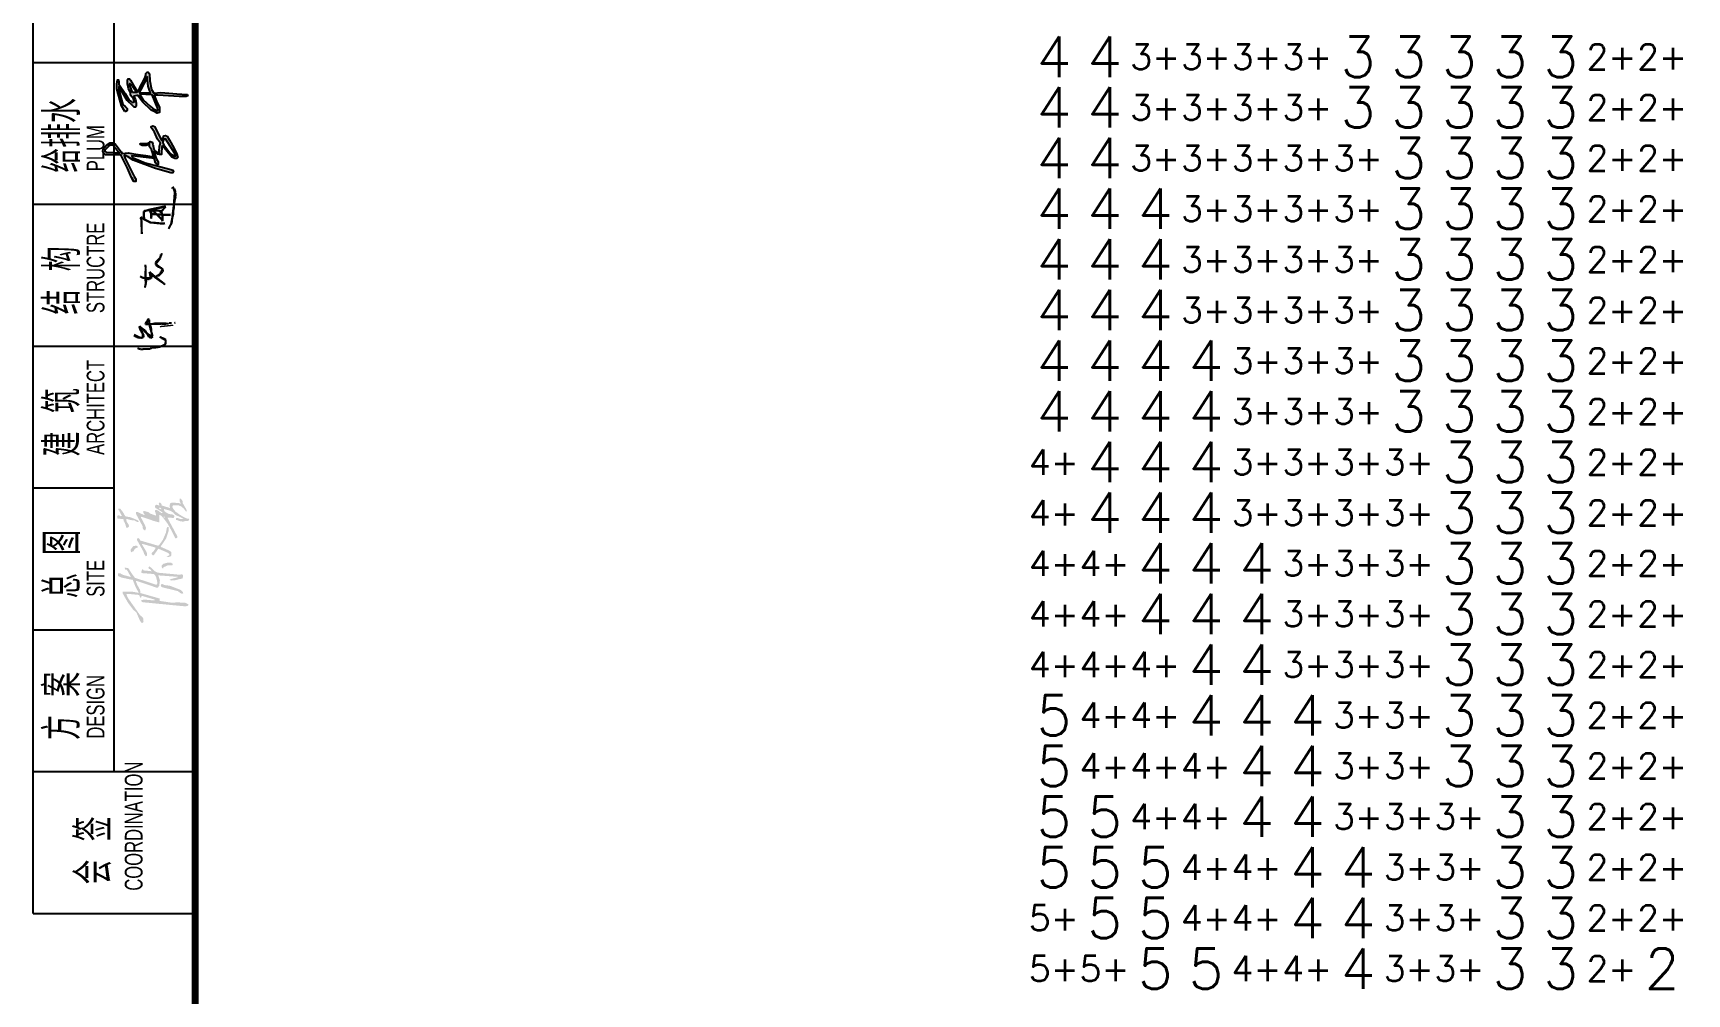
# Model space of a CAD drawing. Extents: x 36524853 to 36525459, y 2743936 to 2747542.
# Drawn here: x 36524897.7 to 36524979.2, y 2746994.5 to 2747041.9 of the extents above; entities that cross this region are included whole.
import ezdxf
from ezdxf.enums import TextEntityAlignment as Align

# ---------------------------------------------------------------- set-up
doc = ezdxf.new("R2010")
doc.units = 0
doc.header["$LTSCALE"] = 1000
doc.header["$MEASUREMENT"] = 0
for name, color, linetype in [('A0-11 图框-粗线', 16, 'Continuous'), ('A0-13 图框-细线', 7, 'Continuous'), ('A0-21 图框-不可改文字', 7, 'Continuous'), ('linlin', 3, 'Continuous'), ('NT图签', 7, 'Continuous'), ('TG_SUNTESTE', 7, 'Continuous'), ('TK_图框', 7, 'Continuous'), ('图层1', 7, 'Continuous'), ('签名', 7, 'Continuous')]:
    doc.layers.add(name, color=color, linetype=linetype)
doc.styles.add('_TCH_SUNANA', font='SIMPLEX', dxfattribs={"width": 0.8, "bigfont": 'HZTXT'})
doc.styles.add('SKED-宋体', font='XCSG', dxfattribs={"width": 0.7, "bigfont": 'HZTXT'})

# ---------------------------------------------------------------- blocks, each defined once
blk = doc.blocks.new('A$C6C80078C')
h = blk.add_hatch(color=256)
h.paths.add_polyline_path([(1132, -620), (1144, -616), (1145, -607), (1143, -607), (1136, -607), (1133, -613), (1133, -616)], flags=16)
h.paths.add_polyline_path([(1215, -585), (1219, -564), (1228, -564), (1232, -571), (1227, -579), (1220, -586)], flags=16)
h.paths.add_polyline_path([(1014, -415), (1032, -404), (1053, -402), (1158, -345), (1172, -339), (1187, -339), (1190, -347), (1186, -361), (1160, -415), (1161, -423), (1171, -417), (1181, -409), (1197, -409), (1199, -417), (1187, -460), (1174, -476), (1153, -534), (1177, -530), (1197, -522), (1209, -526), (1210, -536), (1201, -557), (1180, -583), (1177, -592), (1181, -597), (1188, -592), (1201, -572), (1229, -526), (1244, -522), (1254, -527), (1260, -541), (1253, -556), (1251, -567), (1271, -560), (1279, -564), (1278, -576), (1268, -585), (1252, -589), (1227, -671), (1250, -664), (1276, -673), (1279, -689), (1277, -748), (1271, -768), (1268, -776), (1291, -764), (1313, -762), (1320, -762), (1317, -775), (1298, -790), (1274, -793), (1213, -829), (1194, -831), (1193, -824), (1220, -805), (1244, -776), (1255, -747), (1253, -698), (1239, -691), (1218, -702), (1193, -722), (1164, -762), (1139, -803), (1126, -831), (1122, -857), (1103, -848), (1100, -836), (1102, -818), (1096, -800), (1097, -773), (1111, -735), (1111, -729), (1126, -727), (1132, -736), (1122, -767), (1120, -790), (1121, -799), (1130, -787), (1161, -722), (1183, -701), (1201, -672), (1218, -610), (1210, -610), (1196, -616), (1182, -636), (1169, -658), (1165, -692), (1154, -710), (1142, -710), (1132, -706), (1132, -690), (1133, -646), (1114, -654), (1036, -696), (970, -731), (951, -742), (936, -738), (933, -722), (943, -716), (996, -690), (1072, -648), (1126, -608), (1155, -581), (1161, -565), (1150, -564), (1137, -567), (1122, -567), (1100, -566), (1087, -566), (1101, -514), (1143, -392), (1137, -385), (1126, -392), (1066, -424), (1034, -436), (1019, -432), (1010, -427)])
h.paths.add_polyline_path([(1049, -271), (1065, -268), (1093, -249), (1113, -245), (1122, -247), (1110, -289), (1108, -322), (1094, -345), (1090, -361), (1098, -366), (1109, -354), (1137, -288), (1147, -235), (1188, -212), (1221, -186), (1223, -171), (1210, -167), (1200, -177), (1169, -191), (1150, -203), (1148, -191), (1156, -173), (1156, -161), (1142, -156), (1129, -157), (1123, -165), (1123, -179), (1121, -205), (1118, -219), (1101, -220), (1083, -230), (1062, -238), (1036, -244), (1036, -258), (1047, -270)])
h.paths.add_polyline_path([(758, -433), (786, -416), (804, -411), (889, -364), (916, -349), (923, -347), (931, -350), (934, -357), (935, -364), (930, -371), (916, -378), (911, -383), (862, -551), (865, -562), (919, -600), (987, -629), (1031, -638), (1045, -643), (1042, -655), (1034, -656), (1001, -655), (930, -631), (854, -579), (849, -582), (821, -646), (808, -671), (798, -681), (776, -682), (762, -680), (755, -669), (752, -655), (752, -634), (763, -653), (769, -662), (782, -661), (794, -645), (832, -556), (775, -516), (765, -504), (777, -492), (787, -491), (799, -499), (808, -510), (840, -531), (847, -515), (880, -397), (871, -399), (799, -442), (776, -447), (766, -446), (762, -440)])
h.paths.add_polyline_path([(802, -300), (808, -316), (827, -325), (836, -336), (842, -349), (842, -355), (853, -355), (860, -348), (861, -335), (858, -314), (839, -298), (824, -288), (811, -286), (800, -292), (797, -297)])
h.paths.add_polyline_path([(643, -603), (652, -607), (670, -645), (670, -674), (670, -692), (683, -697), (695, -683), (695, -639), (685, -604), (670, -588), (656, -588), (644, -592), (640, -598)])
h.paths.add_polyline_path([(409, -795), (432, -772), (472, -669), (479, -615), (488, -598), (489, -586), (470, -579), (460, -588), (454, -607), (420, -746), (399, -773), (394, -785), (400, -798)], flags=17)
h.paths.add_polyline_path([(122, -412), (161, -408), (188, -377), (356, -259), (392, -245), (391, -290), (383, -369), (357, -380), (359, -391), (369, -392), (374, -396), (337, -523), (329, -516), (338, -417), (332, -390), (316, -394), (312, -405), (275, -785), (272, -823), (278, -843), (290, -849), (306, -821), (311, -741), (307, -690), (325, -569), (348, -569), (401, -383), (433, -378), (481, -351), (519, -337), (519, -346), (455, -535), (455, -551), (469, -564), (523, -571), (555, -562), (570, -556), (573, -557), (559, -745), (555, -745), (548, -718), (537, -677), (530, -667), (523, -678), (526, -718), (543, -790), (562, -796), (576, -796), (585, -783), (579, -765), (599, -552), (613, -521), (648, -485), (661, -470), (651, -460), (638, -461), (635, -473), (616, -490), (613, -491), (621, -414), (634, -403), (620, -393), (600, -391), (595, -399), (586, -513), (578, -522), (550, -536), (511, -545), (492, -545), (481, -536), (550, -328), (583, -303), (642, -265), (648, -238), (648, -229), (631, -233), (628, -240), (628, -250), (560, -288), (558, -285), (579, -210), (592, -188), (594, -163), (567, -163), (561, -178), (551, -201), (532, -291), (530, -307), (461, -335), (407, -364), (403, -365), (416, -296), (414, -209), (400, -209), (385, -217), (309, -260), (240, -311), (213, -343), (170, -361), (134, -377), (118, -388), (109, -396), (116, -409)])
blk = doc.blocks.new('liping')
at = {"layer": '图层1'}
h = blk.add_hatch(color=256, dxfattribs=at)
h.dxf.hatch_style = 1
h.paths.add_polyline_path([(-45.1, 14.9), (-54.2, 10.9), (-55.3, 10.1), (-58.1, 8.7), (-58.1, 6.9), (-55.9, 6.9), (-53.2, 8.3), (-35.9, 17.1), (-32.9, 18.2), (-32.9, 16.2), (-33.8, 14.8), (-37.5, 9.4), (-45.4, -12.3), (-49.8, -27.1), (-49.8, -29.1), (-48.7, -29.9), (-47, -29.2), (-46.5, -27.1), (-43.6, -16.1), (-39.9, -2.4), (-34.8, 10.1), (-33.2, 10.8), (-35.4, -8.6), (-35.4, -9.6), (-34.6, -9.6), (-33.7, -8.7), (-32.9, -2.8), (-31.5, 7.1), (-30.1, 14.3), (-30.8, 20), (-29.3, 21.1), (-21.4, 26.9), (-20.5, 29.1), (-20.5, 31.7), (-22.8, 35.3), (-26.6, 38.4), (-29, 38.9), (-30.3, 38.3), (-32.2, 36.2), (-32.2, 33.8), (-32.2, 26.7), (-32.2, 21.4)])
h.paths.add_polyline_path([(-30.5, 22.5), (-29.9, 35), (-28.7, 36.6), (-27.5, 36.6), (-25.6, 35.1), (-23.8, 33.1), (-22.6, 31.2), (-22.6, 29.9), (-23.9, 28.2), (-26.5, 25.8), (-29.9, 23.4)], flags=16)
h.paths.add_polyline_path([(-26.6, -10.8), (-22, -9.6), (-20, -9.1), (-19.3, -7), (-19.8, -6.7), (-20.6, -5.9), (-21, -4.9), (-21.2, -2.9), (-21.2, 0.5), (-21.2, 2.2), (-22.3, 2.7), (-23, 0.8), (-23, -3.2), (-22.5, -5.1), (-21.4, -5.1), (-20.7, -6.3), (-24.5, -6.3), (-26.9, -8.3), (-34.3, -10.6), (-40.1, -12.4), (-41.6, -13.5), (-41.5, -14.9), (-39, -14.9), (-36.3, -13.1), (-31.1, -11.2), (-29, -10.7), (-31.4, -14.4), (-31.9, -16.2), (-31.9, -18), (-30.1, -18), (-24.9, -18.3), (-23.3, -18.6), (-23.6, -19), (-34.6, -28.2), (-35.9, -31), (-35.9, -32.9), (-34.9, -33.8), (-31.5, -32.9), (-25.3, -30.1), (-18.1, -25.9), (-14, -23.5), (-13.3, -22.1), (-13.6, -20.5), (-14.6, -19.9), (-16.7, -18.8), (-18.3, -18), (-8.2, -13.1), (-4.6, -11.2), (-4, -9.7), (-4.6, -8.2), (-5.7, -8.2), (-10.2, -11.4), (-16.9, -14.3), (-20.9, -17.2), (-24, -16.2), (-28.5, -15.9), (-30.3, -15.9), (-30.3, -14.7), (-29.6, -13.6), (-28, -11.2)])
h.paths.add_polyline_path([(-20.7, -19.3), (-19.5, -19.5), (-17, -20.5), (-16.5, -21.9), (-31, -31), (-33.2, -32.1), (-33.2, -30.2), (-31.1, -27), (-22.6, -20.4)], flags=16)
h.paths.add_polyline_path([(11.1, -8.2), (9.1, -12.2), (8.2, -14), (8.8, -16.2), (10.7, -16.2), (13.7, -16.2), (19.9, -13.3), (25.9, -11.1), (25.7, -14.6), (24.4, -35.1), (24.4, -41.9), (25.2, -43.8), (26.5, -42.9), (27.2, -32.9), (28.2, -17.5), (27.7, -10.5), (31.4, -8.4), (39.7, -6.8), (46.5, -6.3), (48.1, -5.3), (48.1, -4.2), (46.8, -2.8), (45.1, -2.8), (43.4, -2.1), (39.2, -0.2), (35.3, 2), (30.6, 3.8), (29, 5.1), (35.8, 9.4), (40.3, 12), (41.7, 13), (41.7, 14.3), (40.2, 14.8), (36.9, 14.8), (32.2, 14), (27.9, 12), (25.7, 12), (24.1, 10.7), (22.2, 9.1), (19.2, 8.5), (18.7, 10.2), (19.4, 11.1), (21, 13.2), (27.3, 17.3), (36.5, 23.3), (38.6, 23.3), (40.8, 23.8), (40.8, 24.5), (36.4, 25.3), (31.9, 25.3), (27, 24), (15.5, 20.8), (10, 17.4), (9.9, 16.7), (10.9, 15.2), (12.7, 15.2), (14.3, 16.9), (16.6, 19.5), (22.6, 21), (31.3, 23.3), (33.8, 23.3), (30.8, 21.5), (20.7, 15.3), (15.5, 9.9), (14, 8.5), (14, 7.1), (15.2, 6.4), (18.1, 6.4), (21.5, 7.2), (24.9, 8.9), (25.6, 5.7), (25.6, 4.8), (19.3, 0.3)])
h.paths.add_polyline_path([(21.1, -0.3), (26.7, 3.2), (26.1, -8.9), (13.6, -14.1), (11.4, -14.7), (10.4, -14.1), (11.4, -12.2), (12.7, -9.6), (15, -7.1)], flags=16)
h.paths.add_polyline_path([(28, 3.7), (30.6, 2.2), (37.4, -1.3), (41.1, -3.2), (43.1, -4), (43.1, -4.5), (40.4, -4.5), (34.4, -5.1), (30.5, -6.6), (28, -7.3)], flags=16)
h.paths.add_polyline_path([(28.4, 6), (28.2, 6.8), (28.4, 10.2), (35.5, 12.5), (37, 12.5), (34.5, 10.1)], flags=16)
for points in [[(-57.7, 9), (-54.2, 10.9), (-45.1, 14.9), (-32.2, 21.4), (-32.2, 26.7), (-32.2, 33.8), (-32.2, 36.2), (-30.3, 38.3), (-29, 38.9), (-26.6, 38.4), (-22.8, 35.3), (-20.5, 31.7), (-20.5, 29.1), (-21.4, 26.9), (-29.3, 21.1), (-30.8, 20), (-30.1, 14.3), (-31.5, 7.1), (-32.9, -2.8), (-33.7, -8.7), (-34.6, -9.6), (-35.4, -9.6), (-35.4, -8.6), (-33.2, 10.8), (-34.8, 10.1), (-39.9, -2.4), (-43.6, -16.1), (-46.5, -27.1), (-47, -29.2), (-48.7, -29.9), (-49.8, -29.1), (-49.8, -27.1), (-45.4, -12.3), (-37.5, 9.4), (-33.8, 14.8), (-32.9, 16.2), (-32.9, 18.2), (-35.9, 17.1), (-53.2, 8.3), (-55.9, 6.9), (-58.1, 6.9), (-58.1, 8.7), (-55.3, 10.1), (-54.2, 10.9)], [(-30.5, 22.5), (-29.9, 35), (-28.7, 36.6), (-27.5, 36.6), (-25.6, 35.1), (-23.8, 33.1), (-22.6, 31.2), (-22.6, 29.9), (-23.9, 28.2), (-26.5, 25.8), (-29.9, 23.4), (-30.5, 22.5)], [(10, 17.4), (15.5, 20.8), (27, 24), (31.9, 25.3), (36.4, 25.3), (40.8, 24.5), (40.8, 23.8), (38.6, 23.3), (36.5, 23.3), (27.3, 17.3), (21, 13.2), (19.4, 11.1), (18.7, 10.2), (19.2, 8.5), (22.2, 9.1), (24.1, 10.7), (25.7, 12), (27.9, 12), (32.2, 14), (36.9, 14.8), (40.2, 14.8), (41.7, 14.3), (41.7, 13), (40.3, 12), (35.8, 9.4), (29, 5.1), (30.6, 3.8), (35.3, 2), (39.2, -0.2), (43.4, -2.1), (45.1, -2.8), (46.8, -2.8), (48.1, -4.2), (48.1, -5.3), (46.5, -6.3), (39.7, -6.8), (31.4, -8.4), (27.7, -10.5), (28.2, -17.5), (27.2, -32.9), (26.5, -42.9), (25.2, -43.8), (24.4, -41.9), (24.4, -35.1), (25.7, -14.6), (25.9, -11.1), (19.9, -13.3), (13.7, -16.2), (10.7, -16.2), (8.8, -16.2), (8.2, -14), (9.1, -12.2), (11.1, -8.2), (19.3, 0.3), (25.6, 4.8), (25.6, 5.7), (24.9, 8.9), (21.5, 7.2), (18.1, 6.4), (15.2, 6.4), (14, 7.1), (14, 8.5), (15.5, 9.9), (20.7, 15.3), (30.8, 21.5), (33.8, 23.3), (33.8, 23.3), (31.3, 23.3), (22.6, 21), (16.6, 19.5), (14.3, 16.9), (12.7, 15.2), (10.9, 15.2), (9.9, 16.7), (10, 17.4)], [(-41.6, -13.5), (-40.1, -12.4), (-34.3, -10.6), (-26.9, -8.3), (-24.5, -6.3), (-20.7, -6.3), (-21.4, -5.1), (-22.5, -5.1), (-23, -3.2), (-23, 0.8), (-22.3, 2.7), (-21.2, 2.2), (-21.2, 0.5), (-21.2, -2.9), (-21, -4.9), (-20.6, -5.9), (-19.8, -6.7), (-19.3, -7), (-20, -9.1), (-22, -9.6), (-26.6, -10.8), (-28, -11.2), (-29.6, -13.6), (-30.3, -14.7), (-30.3, -15.9), (-28.5, -15.9), (-24, -16.2), (-20.9, -17.2), (-16.9, -14.3), (-10.2, -11.4), (-5.7, -8.2), (-4.6, -8.2), (-4, -9.7), (-4.6, -11.2), (-8.2, -13.1), (-18.3, -18), (-16.7, -18.8), (-14.6, -19.9), (-13.6, -20.5), (-13.3, -22.1), (-14, -23.5), (-18.1, -25.9), (-25.3, -30.1), (-31.5, -32.9), (-34.9, -33.8), (-35.9, -32.9), (-35.9, -31), (-34.6, -28.2), (-23.6, -19), (-23.3, -18.6), (-24.9, -18.3), (-30.1, -18), (-31.9, -18), (-31.9, -16.2), (-31.4, -14.4), (-29, -10.7), (-31.1, -11.2), (-36.3, -13.1), (-39, -14.9), (-41.5, -14.9), (-41.6, -13.5)], [(26.7, 3.2), (21.1, -0.3), (15, -7.1), (12.7, -9.6), (11.4, -12.2), (10.4, -14.1), (11.4, -14.7), (13.6, -14.1), (26.1, -8.9), (26.7, 3.2)], [(28, 3.7), (28, -7.3), (30.5, -6.6), (34.4, -5.1), (40.4, -4.5), (43.1, -4.5), (43.1, -4), (41.1, -3.2), (37.4, -1.3), (30.6, 2.2), (28, 3.7)], [(28.4, 10.2), (35.5, 12.5), (37, 12.5), (37, 12.5), (34.5, 10.1), (28.4, 6), (28.2, 6.8), (28.4, 10.2)], [(-20.7, -19.3), (-22.6, -20.4), (-31.1, -27), (-33.2, -30.2), (-33.2, -32.1), (-31, -31), (-16.5, -21.9), (-17, -20.5), (-19.5, -19.5), (-20.7, -19.3)]]:
    blk.add_lwpolyline(points, close=True, dxfattribs=at)
blk = doc.blocks.new('许志通')
at = {"layer": '签名'}
for points, const_width in [([(41219813, 665657), (41219551, 664800)], 506), ([(41219551, 664800), (41219616, 664010)], 506), ([(41222503, 665758), (41222364, 664853)], 506), ([(41222364, 664853), (41222503, 664366)], 506), ([(41222578, 665327), (41222380, 664800)], 506), ([(41222380, 664800), (41222446, 664208)], 506), ([(41222991, 666524), (41222503, 665758)], 506), ([(41223173, 666512), (41222578, 665327)], 506), ([(41223038, 664078), (41223962, 664735)], 506), ([(41223962, 664735), (41224816, 665130)], 506), ([(41224036, 664436), (41224524, 664923)], 506), ([(41224802, 664714), (41224245, 663809)], 506), ([(41225281, 665195), (41224488, 664275)], 506), ([(41224524, 664923), (41225081, 665201)], 506), ([(41225081, 665201), (41224802, 664714)], 506), ([(41224816, 665130), (41225281, 665195)], 506), ([(41237480, 664923), (41236923, 663531)], 506), ([(41237590, 664997), (41237196, 664405)], 506), ([(41247998, 664575), (41251342, 664644)], 506), ([(41248038, 664639), (41249050, 664595)], 506), ([(41249050, 664595), (41250159, 664686)], 506), ([(41250159, 664686), (41251083, 664686)], 506), ([(41252108, 664923), (41250854, 662556)], 506), ([(41251083, 664686), (41251591, 664732)], 506), ([(41251342, 664644), (41252108, 664923)], 506), ([(41251591, 664732), (41251867, 664870)], 506), ([(41251867, 664870), (41252143, 664779)], 506), ([(41252143, 664779), (41252095, 664410)], 506), ([(41219616, 664010), (41219616, 663486)], 506), ([(41219616, 663486), (41219616, 662893)], 506), ([(41219616, 662893), (41219682, 662498)], 506), ([(41219682, 662498), (41219945, 662104)], 506), ([(41219945, 662104), (41219945, 661511)], 506), ([(41219945, 661511), (41220011, 661117)], 506), ([(41220011, 661117), (41220076, 660524)], 506), ([(41220076, 660524), (41220208, 660065)], 506), ([(41222434, 662278), (41222364, 661999)], 506), ([(41222364, 661999), (41223130, 662138)], 506), ([(41222573, 662835), (41222434, 662278)], 506), ([(41222446, 664208), (41223038, 664078)], 506), ([(41222503, 664366), (41224036, 664436)], 506), ([(41223757, 663461), (41222573, 662835)], 506), ([(41223038, 662631), (41222643, 662169)], 506), ([(41222643, 662169), (41222840, 661906)], 506), ([(41222840, 661906), (41224290, 662366)], 506), ([(41223568, 663486), (41223038, 662631)], 506), ([(41223130, 662138), (41224733, 662278)], 506), ([(41224488, 664275), (41223568, 663486)], 506), ([(41224245, 663809), (41223757, 663461)], 506), ([(41224290, 662366), (41224816, 662563)], 506), ([(41224733, 662278), (41225359, 662417)], 506), ([(41224816, 662563), (41226266, 662761)], 506), ([(41225359, 662417), (41226126, 662765)], 506), ([(41226003, 663683), (41225741, 663683)], 506), ([(41225741, 663683), (41225741, 662434)], 506), ([(41225741, 662434), (41226003, 661052)], 506), ([(41225777, 663461), (41225777, 662974)], 506), ([(41227101, 663043), (41225777, 663461)], 506), ([(41225777, 662974), (41225847, 660746)], 506), ([(41225847, 660746), (41225847, 659981)], 506), ([(41226726, 663091), (41226003, 663683)], 506), ([(41226003, 661052), (41226003, 660262)], 506), ([(41226126, 662765), (41226892, 662765)], 506), ([(41226266, 662761), (41226529, 662828)], 506), ([(41226529, 662828), (41226726, 663091)], 506), ([(41226892, 662765), (41227101, 663043)], 506), ([(41234763, 663809), (41236296, 663531)], 506), ([(41234958, 663813), (41235816, 663550)], 506), ([(41237759, 661651), (41235738, 659076)], 506), ([(41237065, 660984), (41235746, 659078)], 506), ([(41235816, 663550), (41236802, 663748)], 506), ([(41236296, 663531), (41236644, 663391)], 506), ([(41236644, 663391), (41237341, 663600)], 506), ([(41236802, 663748), (41237788, 663748)], 506), ([(41236923, 663531), (41236853, 662765)], 506), ([(41236853, 662765), (41236923, 662487)], 506), ([(41236923, 662487), (41237132, 662417)], 506), ([(41237196, 662434), (41236999, 662236)], 506), ([(41236999, 662236), (41237328, 662169)], 506), ([(41238186, 662434), (41237065, 660984)], 506), ([(41237196, 664405), (41237130, 663353)], 506), ([(41237130, 663353), (41237196, 662434)], 506), ([(41237132, 662417), (41238037, 662556)], 506), ([(41237328, 662169), (41238120, 662498)], 506), ([(41237341, 663600), (41238803, 663600)], 506), ([(41237550, 661025), (41238107, 660120)], 506), ([(41237590, 660589), (41238120, 659997)], 506), ([(41238664, 662695), (41237759, 661651)], 506), ([(41237788, 663748), (41239566, 663615)], 506), ([(41238037, 662556), (41238385, 662626)], 506), ([(41238120, 662498), (41238646, 662631)], 506), ([(41238646, 662631), (41238186, 662434)], 506), ([(41238385, 662626), (41238664, 662695)], 506), ([(41238803, 663600), (41239570, 663600)], 506), ([(41239291, 659424), (41240615, 661164)], 506), ([(41239566, 663615), (41240228, 663683)], 506), ([(41239566, 659670), (41240030, 660787)], 506), ([(41239570, 663600), (41240266, 663739)], 506), ([(41240030, 660787), (41240556, 661182)], 506), ([(41240228, 663683), (41240425, 663683)], 506), ([(41240556, 661182), (41241016, 661182)], 506), ([(41240615, 661164), (41242008, 660050)], 506), ([(41241016, 661182), (41242138, 660065)], 506), ([(41250851, 662428), (41250575, 659753)], 506), ([(41250785, 661303), (41250645, 660050)], 506), ([(41250854, 662556), (41250785, 661303)], 506), ([(41251775, 664226), (41250851, 662428)], 506), ([(41251551, 663879), (41252387, 664088)], 506), ([(41252095, 664410), (41251775, 664226)], 506), ([(41251775, 662288), (41252603, 662150)], 506), ([(41251899, 662278), (41253850, 662278)], 506), ([(41252735, 660816), (41251969, 659981)], 506), ([(41252143, 664041), (41253528, 664132)], 506), ([(41252927, 661044), (41252375, 660400)], 506), ([(41252387, 664088), (41253083, 664088)], 506), ([(41252603, 662150), (41253252, 662244)], 506), ([(41253223, 661303), (41252735, 660816)], 506), ([(41252879, 661875), (41252743, 657449)], 506), ([(41252874, 660607), (41252805, 659981)], 506), ([(41253083, 662278), (41252874, 661512)], 506), ([(41252874, 661512), (41252874, 660607)], 506), ([(41253712, 661735), (41252927, 661044)], 506), ([(41253083, 664088), (41253501, 664088)], 506), ([(41253710, 662626), (41253083, 662278)], 506), ([(41253850, 661930), (41253223, 661303)], 506), ([(41253252, 662244), (41253620, 662288)], 506), ([(41253501, 664088), (41253710, 663670)], 506), ([(41253528, 664132), (41253712, 664041)], 506), ([(41253620, 662288), (41253852, 662335)], 506), ([(41253710, 663670), (41253989, 662904)], 506), ([(41253780, 661582), (41253710, 662626)], 506), ([(41253712, 664041), (41253760, 663532)], 506), ([(41253896, 661735), (41253712, 661735)], 506), ([(41253760, 663532), (41253760, 663163)], 506), ([(41253760, 663163), (41253852, 663073)], 506), ([(41253760, 660906), (41253896, 661735)], 506), ([(41253760, 660215), (41253760, 660906)], 506), ([(41253850, 661234), (41253780, 661582)], 506), ([(41253780, 660468), (41253850, 661234)], 506), ([(41253850, 662278), (41253850, 661930)], 506), ([(41253852, 663073), (41254772, 658600)], 506), ([(41253989, 662904), (41254825, 658936)], 506), ([(41220208, 660065), (41220733, 658813)], 506), ([(41220483, 659145), (41220901, 658728)], 506), ([(41220733, 658813), (41220865, 658813)], 506), ([(41220865, 658813), (41221461, 658683)], 506), ([(41220901, 658728), (41221877, 658728)], 506), ([(41221461, 658683), (41221855, 658683)], 506), ([(41221855, 658683), (41222052, 658813)], 506), ([(41221877, 658728), (41222155, 659493)], 506), ([(41222052, 658813), (41222315, 659405)], 506), ([(41222155, 659493), (41222434, 659702)], 506), ([(41222315, 659405), (41222446, 659867)], 506), ([(41222434, 659702), (41222573, 659981)], 506), ([(41222446, 659867), (41222643, 660194)], 506), ([(41225153, 660133), (41225504, 656843)], 338), ([(41225847, 659981), (41225777, 659633)], 506), ([(41225777, 659633), (41225777, 659354)], 506), ([(41225777, 659354), (41225917, 657962)], 506), ([(41225917, 657962), (41226056, 657892)], 506), ([(41226003, 660262), (41226003, 658550)], 506), ([(41226056, 657892), (41226056, 657196)], 506), ([(41226056, 656570), (41226126, 656291)], 506), ([(41235746, 659078), (41235483, 658880)], 506), ([(41238107, 660120), (41238594, 659911)], 506), ([(41238120, 659997), (41238712, 659472)], 506), ([(41238594, 659911), (41239291, 659424)], 506), ([(41238712, 659472), (41239172, 659275)], 506), ([(41239172, 659275), (41239566, 659670)], 506), ([(41242008, 660050), (41242983, 659911)], 506), ([(41242138, 660065), (41243255, 659602)], 506), ([(41249283, 658002), (41250483, 657355)], 506), ([(41249461, 657892), (41250785, 657196)], 506), ([(41250483, 657355), (41251311, 657218)], 506), ([(41250575, 659753), (41250619, 658831)], 506), ([(41250645, 660050), (41250645, 659076)], 506), ([(41250785, 657196), (41251481, 657127)], 506), ([(41251551, 659633), (41251133, 659493)], 506), ([(41251133, 659493), (41251690, 659493)], 506), ([(41251219, 659431), (41252467, 659431)], 506), ([(41251311, 657218), (41251727, 657124)], 506), ([(41251481, 657127), (41252038, 657057)], 506), ([(41251969, 659981), (41251551, 659633)], 506), ([(41251690, 659493), (41252596, 659493)], 506), ([(41252051, 660122), (41251727, 659800)], 506), ([(41251727, 657124), (41252419, 657033)], 506), ([(41252038, 657057), (41252735, 656848)], 506), ([(41252375, 660400), (41252051, 660122)], 506), ([(41252419, 657033), (41253252, 656940)], 506), ([(41252467, 659431), (41253111, 659615)], 506), ([(41252596, 659493), (41253292, 659702)], 506), ([(41252735, 659076), (41252665, 657614)], 506), ([(41252665, 657614), (41252665, 657475)], 506), ([(41252805, 659981), (41252735, 659076)], 506), ([(41252735, 656848), (41253571, 656848)], 506), ([(41253111, 659615), (41253528, 659706)], 506), ([(41253252, 656940), (41253988, 656849)], 506), ([(41253292, 659702), (41253571, 660120)], 506), ([(41254128, 659285), (41253432, 659841)], 506), ([(41253528, 659706), (41253668, 659846)], 506), ([(41253571, 660120), (41253780, 660468)], 506), ([(41253571, 656848), (41254546, 656639)], 506), ([(41253668, 659846), (41253760, 660215)], 506), ([(41253988, 656849), (41255328, 656664)], 506), ([(41254755, 658728), (41254128, 659285)], 506), ([(41254546, 656639), (41255173, 656639)], 506), ([(41254825, 658936), (41254755, 658728)], 506), ([(41255173, 656639), (41256427, 656431)], 506), ([(41255328, 656664), (41256296, 656618)], 506), ([(41256296, 656618), (41257448, 656527)], 506), ([(41257448, 656527), (41258324, 656480)], 506), ([(41258324, 656480), (41259017, 656664)], 506), ([(41259004, 656431), (41259144, 656500)], 506), ([(41259017, 656664), (41259709, 656940)], 506), ([(41259144, 656500), (41259213, 656709)], 506), ([(41259213, 656987), (41259562, 657127)], 506), ([(41259213, 656709), (41259213, 656987)], 506), ([(41256427, 656431), (41257193, 656222)], 506), ([(41257193, 656222), (41258308, 656291)], 506), ([(41258308, 656291), (41259004, 656431)], 506)]:
    blk.add_lwpolyline(points, dxfattribs=dict(at, const_width=const_width))
blk = doc.blocks.new('240722会签栏')
at = {"layer": 'A0-13 图框-细线'}
for p, q in [((215352, 285423), (215352, 302223)), ((216152, 286823), (216152, 302223)), ((215352, 293823), (216952, 293823)), ((215352, 292423), (216952, 292423)), ((215352, 291023), (216952, 291023)), ((215352, 289623), (216152, 289623)), ((215352, 288223), (216152, 288223)), ((215352, 286823), (216952, 286823)), ((215352, 285423), (216952, 285423))]:
    blk.add_line(p, q, dxfattribs=at)
at = {"layer": 'linlin', "xscale": 0.04000000000000003, "yscale": 0.04000000000000003, "zscale": 0.04000000000000003, "rotation": 90}
blk.add_blockref('许志通', (243008, -1357791), dxfattribs=at)
at = {"layer": 'NT图签', "rotation": 90}
for name, p, xscale, yscale, zscale in [('liping', (216435, 293238), 10.15873015864045, 10.15873015864045, 10.15873015864045), ('A$C6C80078C', (216023, 288178), 1.015873015864045, 1.015873015864045, 1.015873015864045)]:
    blk.add_blockref(name, p, dxfattribs=dict(at, xscale=xscale, yscale=yscale, zscale=zscale))
at = {"layer": 'A0-21 图框-不可改文字', "style": 'SKED-宋体', "width": 0.7}
for s, height, p in [('给排水', 350, (215815, 292735)), ('PLUM', 175, (216056, 292749)), ('STRUCTRE', 175, (216056, 291349)), ('结  构', 350, (215815, 291335)), ('ARCHITECT', 175, (216056, 289949)), ('建  筑', 350, (215815, 289935)), ('总  图', 350, (215815, 288535)), ('SITE', 175, (216056, 288549)), ('方  案', 350, (215815, 287135)), ('DESIGN', 175, (216056, 287149)), ('COORDINATION', 175, (216432, 285648)), ('会  签', 350, (216124, 285710))]:
    blk.add_text(s, height=height, rotation=90, dxfattribs=at).set_placement(p)
blk = doc.blocks.new('A$C6202001D')
at = {"layer": 'A0-11 图框-粗线', "const_width": 70}
blk.add_lwpolyline([(58400, 41000), (2500, 41000), (2500, 1000), (58400, 1000)], close=True, dxfattribs=at)
at = {"layer": 'TK_图框'}
blk.add_blockref('240722会签栏', (-214452, -261223), dxfattribs=at)

msp = doc.modelspace()

# ---------------------------------------------------------------- block references
at = {"xscale": 0.005, "yscale": 0.005, "zscale": 0.005}
msp.add_blockref('A$C6202001D', (36524893.161, 2746877.501), dxfattribs=at)

# ---------------------------------------------------------------- texts
at = {"layer": 'TG_SUNTESTE', "color": 5, "style": '_TCH_SUNANA'}
for s, height, p in [('4', 2, (36524948.015, 2747040.781)), ('4', 2, (36524950.515, 2747040.781)), ('4', 2, (36524948.015, 2747038.281)), ('4', 2, (36524950.515, 2747038.281)), ('4', 2, (36524948.015, 2747035.781)), ('4', 2, (36524950.515, 2747035.781)), ('4', 2, (36524948.015, 2747033.281)), ('4', 2, (36524950.515, 2747033.281)), ('4', 2, (36524953.015, 2747033.281)), ('4', 2, (36524948.015, 2747030.781)), ('4', 2, (36524950.515, 2747030.781)), ('4', 2, (36524953.015, 2747030.781)), ('4', 2, (36524948.015, 2747028.281)), ('4', 2, (36524950.515, 2747028.281)), ('4', 2, (36524953.015, 2747028.281)), ('4', 2, (36524948.015, 2747025.781)), ('4', 2, (36524950.515, 2747025.781)), ('4', 2, (36524953.015, 2747025.781)), ('4', 2, (36524955.515, 2747025.781)), ('4', 2, (36524948.015, 2747023.281)), ('4', 2, (36524950.515, 2747023.281)), ('4', 2, (36524953.015, 2747023.281)), ('4', 2, (36524955.515, 2747023.281)), ('4', 2, (36524950.515, 2747020.781)), ('4', 2, (36524953.015, 2747020.781)), ('4', 2, (36524955.515, 2747020.781)), ('4+', 1.25, (36524948.015, 2747020.781)), ('4', 2, (36524950.515, 2747018.281)), ('4', 2, (36524953.015, 2747018.281)), ('4', 2, (36524955.515, 2747018.281)), ('4+', 1.25, (36524948.015, 2747018.281)), ('4', 2, (36524953.015, 2747015.781)), ('4', 2, (36524955.515, 2747015.781)), ('4', 2, (36524958.015, 2747015.781)), ('4+', 1.25, (36524948.015, 2747015.781)), ('4+', 1.25, (36524950.515, 2747015.781)), ('4', 2, (36524953.015, 2747013.281)), ('4', 2, (36524955.515, 2747013.281)), ('4', 2, (36524958.015, 2747013.281)), ('4+', 1.25, (36524948.015, 2747013.281)), ('4+', 1.25, (36524950.515, 2747013.281)), ('4', 2, (36524955.515, 2747010.781)), ('4', 2, (36524958.015, 2747010.781)), ('4+', 1.25, (36524948.015, 2747010.781)), ('4+', 1.25, (36524950.515, 2747010.781)), ('4+', 1.25, (36524953.015, 2747010.781)), ('4+', 1.25, (36524950.515, 2747008.281)), ('4+', 1.25, (36524953.015, 2747008.281)), ('4', 2, (36524955.515, 2747008.281)), ('4', 2, (36524958.015, 2747008.281)), ('4', 2, (36524960.515, 2747008.281)), ('4+', 1.25, (36524950.515, 2747005.781)), ('4+', 1.25, (36524953.015, 2747005.781)), ('4+', 1.25, (36524955.515, 2747005.781)), ('4', 2, (36524958.015, 2747005.781)), ('4', 2, (36524960.515, 2747005.781)), ('4+', 1.25, (36524953.015, 2747003.281)), ('4+', 1.25, (36524955.515, 2747003.281)), ('4', 2, (36524958.015, 2747003.281)), ('4', 2, (36524960.515, 2747003.281)), ('4+', 1.25, (36524955.515, 2747000.781)), ('4+', 1.25, (36524958.015, 2747000.781)), ('4', 2, (36524960.515, 2747000.781)), ('4', 2, (36524963.015, 2747000.781)), ('4+', 1.25, (36524955.515, 2746998.281)), ('4+', 1.25, (36524958.015, 2746998.281)), ('4', 2, (36524960.515, 2746998.281)), ('4', 2, (36524963.015, 2746998.281)), ('4+', 1.25, (36524958.015, 2746995.781)), ('4+', 1.25, (36524960.515, 2746995.781)), ('4', 2, (36524963.015, 2746995.781))]:
    msp.add_text(s, height=height, dxfattribs=at).set_placement(p, align=Align.MIDDLE_CENTER)
at = {"layer": 'TG_SUNTESTE', "color": 4, "style": '_TCH_SUNANA'}
for s, height, p in [('3+', 1.25, (36524953.015, 2747040.781)), ('3+', 1.25, (36524955.515, 2747040.781)), ('3+', 1.25, (36524958.015, 2747040.781)), ('3+', 1.25, (36524960.515, 2747040.781)), ('3', 2, (36524963.015, 2747040.781)), ('3', 2, (36524965.515, 2747040.781)), ('3', 2, (36524968.015, 2747040.781)), ('3', 2, (36524970.515, 2747040.781)), ('3', 2, (36524973.015, 2747040.781)), ('3+', 1.25, (36524953.015, 2747038.281)), ('3+', 1.25, (36524955.515, 2747038.281)), ('3+', 1.25, (36524958.015, 2747038.281)), ('3+', 1.25, (36524960.515, 2747038.281)), ('3', 2, (36524963.015, 2747038.281)), ('3', 2, (36524965.515, 2747038.281)), ('3', 2, (36524968.015, 2747038.281)), ('3', 2, (36524970.515, 2747038.281)), ('3', 2, (36524973.015, 2747038.281)), ('3+', 1.25, (36524953.015, 2747035.781)), ('3+', 1.25, (36524955.515, 2747035.781)), ('3+', 1.25, (36524958.015, 2747035.781)), ('3+', 1.25, (36524960.515, 2747035.781)), ('3+', 1.25, (36524963.015, 2747035.781)), ('3', 2, (36524965.515, 2747035.781)), ('3', 2, (36524968.015, 2747035.781)), ('3', 2, (36524970.515, 2747035.781)), ('3', 2, (36524973.015, 2747035.781)), ('3+', 1.25, (36524955.515, 2747033.281)), ('3+', 1.25, (36524958.015, 2747033.281)), ('3+', 1.25, (36524960.515, 2747033.281)), ('3+', 1.25, (36524963.015, 2747033.281)), ('3', 2, (36524965.515, 2747033.281)), ('3', 2, (36524968.015, 2747033.281)), ('3', 2, (36524970.515, 2747033.281)), ('3', 2, (36524973.015, 2747033.281)), ('3+', 1.25, (36524955.515, 2747030.781)), ('3+', 1.25, (36524958.015, 2747030.781)), ('3+', 1.25, (36524960.515, 2747030.781)), ('3+', 1.25, (36524963.015, 2747030.781)), ('3', 2, (36524965.515, 2747030.781)), ('3', 2, (36524968.015, 2747030.781)), ('3', 2, (36524970.515, 2747030.781)), ('3', 2, (36524973.015, 2747030.781)), ('3', 2, (36524965.515, 2747028.281)), ('3', 2, (36524968.015, 2747028.281)), ('3', 2, (36524970.515, 2747028.281)), ('3', 2, (36524973.015, 2747028.281)), ('3+', 1.25, (36524955.515, 2747028.281)), ('3+', 1.25, (36524958.015, 2747028.281)), ('3+', 1.25, (36524960.515, 2747028.281)), ('3+', 1.25, (36524963.015, 2747028.281)), ('3', 2, (36524965.515, 2747025.781)), ('3', 2, (36524968.015, 2747025.781)), ('3', 2, (36524970.515, 2747025.781)), ('3', 2, (36524973.015, 2747025.781)), ('3+', 1.25, (36524958.015, 2747025.781)), ('3+', 1.25, (36524960.515, 2747025.781)), ('3+', 1.25, (36524963.015, 2747025.781)), ('3', 2, (36524965.515, 2747023.281)), ('3', 2, (36524968.015, 2747023.281)), ('3', 2, (36524970.515, 2747023.281)), ('3', 2, (36524973.015, 2747023.281)), ('3+', 1.25, (36524958.015, 2747023.281)), ('3+', 1.25, (36524960.515, 2747023.281)), ('3+', 1.25, (36524963.015, 2747023.281)), ('3', 2, (36524968.015, 2747020.781)), ('3', 2, (36524970.515, 2747020.781)), ('3', 2, (36524973.015, 2747020.781)), ('3+', 1.25, (36524958.015, 2747020.781)), ('3+', 1.25, (36524960.515, 2747020.781)), ('3+', 1.25, (36524963.015, 2747020.781)), ('3+', 1.25, (36524965.515, 2747020.781)), ('3', 2, (36524968.015, 2747018.281)), ('3', 2, (36524970.515, 2747018.281)), ('3', 2, (36524973.015, 2747018.281)), ('3+', 1.25, (36524958.015, 2747018.281)), ('3+', 1.25, (36524960.515, 2747018.281)), ('3+', 1.25, (36524963.015, 2747018.281)), ('3+', 1.25, (36524965.515, 2747018.281)), ('3', 2, (36524968.015, 2747015.781)), ('3', 2, (36524970.515, 2747015.781)), ('3', 2, (36524973.015, 2747015.781)), ('3+', 1.25, (36524960.515, 2747015.781)), ('3+', 1.25, (36524963.015, 2747015.781)), ('3+', 1.25, (36524965.515, 2747015.781)), ('3', 2, (36524968.015, 2747013.281)), ('3', 2, (36524970.515, 2747013.281)), ('3', 2, (36524973.015, 2747013.281)), ('3+', 1.25, (36524960.515, 2747013.281)), ('3+', 1.25, (36524963.015, 2747013.281)), ('3+', 1.25, (36524965.515, 2747013.281)), ('3', 2, (36524968.015, 2747010.781)), ('3', 2, (36524970.515, 2747010.781)), ('3', 2, (36524973.015, 2747010.781)), ('3+', 1.25, (36524960.515, 2747010.781)), ('3+', 1.25, (36524963.015, 2747010.781)), ('3+', 1.25, (36524965.515, 2747010.781)), ('3+', 1.25, (36524963.015, 2747008.281)), ('3+', 1.25, (36524965.515, 2747008.281)), ('3', 2, (36524968.015, 2747008.281)), ('3', 2, (36524970.515, 2747008.281)), ('3', 2, (36524973.015, 2747008.281)), ('3+', 1.25, (36524963.015, 2747005.781)), ('3+', 1.25, (36524965.515, 2747005.781)), ('3', 2, (36524968.015, 2747005.781)), ('3', 2, (36524970.515, 2747005.781)), ('3', 2, (36524973.015, 2747005.781)), ('3+', 1.25, (36524963.015, 2747003.281)), ('3+', 1.25, (36524965.515, 2747003.281)), ('3+', 1.25, (36524968.015, 2747003.281)), ('3', 2, (36524970.515, 2747003.281)), ('3', 2, (36524973.015, 2747003.281)), ('3+', 1.25, (36524965.515, 2747000.781)), ('3+', 1.25, (36524968.015, 2747000.781)), ('3', 2, (36524970.515, 2747000.781)), ('3', 2, (36524973.015, 2747000.781)), ('3+', 1.25, (36524965.515, 2746998.281)), ('3+', 1.25, (36524968.015, 2746998.281)), ('3', 2, (36524970.515, 2746998.281)), ('3', 2, (36524973.015, 2746998.281)), ('3+', 1.25, (36524965.515, 2746995.781)), ('3+', 1.25, (36524968.015, 2746995.781)), ('3', 2, (36524970.515, 2746995.781)), ('3', 2, (36524973.015, 2746995.781))]:
    msp.add_text(s, height=height, dxfattribs=at).set_placement(p, align=Align.MIDDLE_CENTER)
at = {"layer": 'TG_SUNTESTE', "color": 3, "style": '_TCH_SUNANA'}
for s, height, p in [('2+', 1.25, (36524975.515, 2747040.781)), ('2+', 1.25, (36524978.015, 2747040.781)), ('2+', 1.25, (36524975.515, 2747038.281)), ('2+', 1.25, (36524978.015, 2747038.281)), ('2+', 1.25, (36524975.515, 2747035.781)), ('2+', 1.25, (36524978.015, 2747035.781)), ('2+', 1.25, (36524975.515, 2747033.281)), ('2+', 1.25, (36524978.015, 2747033.281)), ('2+', 1.25, (36524975.515, 2747030.781)), ('2+', 1.25, (36524978.015, 2747030.781)), ('2+', 1.25, (36524975.515, 2747028.281)), ('2+', 1.25, (36524978.015, 2747028.281)), ('2+', 1.25, (36524975.515, 2747025.781)), ('2+', 1.25, (36524978.015, 2747025.781)), ('2+', 1.25, (36524975.515, 2747023.281)), ('2+', 1.25, (36524978.015, 2747023.281)), ('2+', 1.25, (36524975.515, 2747020.781)), ('2+', 1.25, (36524978.015, 2747020.781)), ('2+', 1.25, (36524975.515, 2747018.281)), ('2+', 1.25, (36524978.015, 2747018.281)), ('2+', 1.25, (36524975.515, 2747015.781)), ('2+', 1.25, (36524978.015, 2747015.781)), ('2+', 1.25, (36524975.515, 2747013.281)), ('2+', 1.25, (36524978.015, 2747013.281)), ('2+', 1.25, (36524975.515, 2747010.781)), ('2+', 1.25, (36524978.015, 2747010.781)), ('2+', 1.25, (36524975.515, 2747008.281)), ('2+', 1.25, (36524978.015, 2747008.281)), ('2+', 1.25, (36524975.515, 2747005.781)), ('2+', 1.25, (36524978.015, 2747005.781)), ('2+', 1.25, (36524975.515, 2747003.281)), ('2+', 1.25, (36524978.015, 2747003.281)), ('2+', 1.25, (36524975.515, 2747000.781)), ('2+', 1.25, (36524978.015, 2747000.781)), ('2+', 1.25, (36524975.515, 2746998.281)), ('2+', 1.25, (36524978.015, 2746998.281)), ('2+', 1.25, (36524975.515, 2746995.781)), ('2', 2, (36524978.015, 2746995.781))]:
    msp.add_text(s, height=height, dxfattribs=at).set_placement(p, align=Align.MIDDLE_CENTER)
at = {"layer": 'TG_SUNTESTE', "color": 6, "style": '_TCH_SUNANA'}
for s, height, p in [('5', 2, (36524948.015, 2747008.281)), ('5', 2, (36524948.015, 2747005.781)), ('5', 2, (36524948.015, 2747003.281)), ('5', 2, (36524950.515, 2747003.281)), ('5', 2, (36524948.015, 2747000.781)), ('5', 2, (36524950.515, 2747000.781)), ('5', 2, (36524953.015, 2747000.781)), ('5+', 1.25, (36524948.015, 2746998.281)), ('5', 2, (36524950.515, 2746998.281)), ('5', 2, (36524953.015, 2746998.281)), ('5+', 1.25, (36524948.015, 2746995.781)), ('5+', 1.25, (36524950.515, 2746995.781)), ('5', 2, (36524953.015, 2746995.781)), ('5', 2, (36524955.515, 2746995.781))]:
    msp.add_text(s, height=height, dxfattribs=at).set_placement(p, align=Align.MIDDLE_CENTER)

doc.saveas('drawing.dxf')
